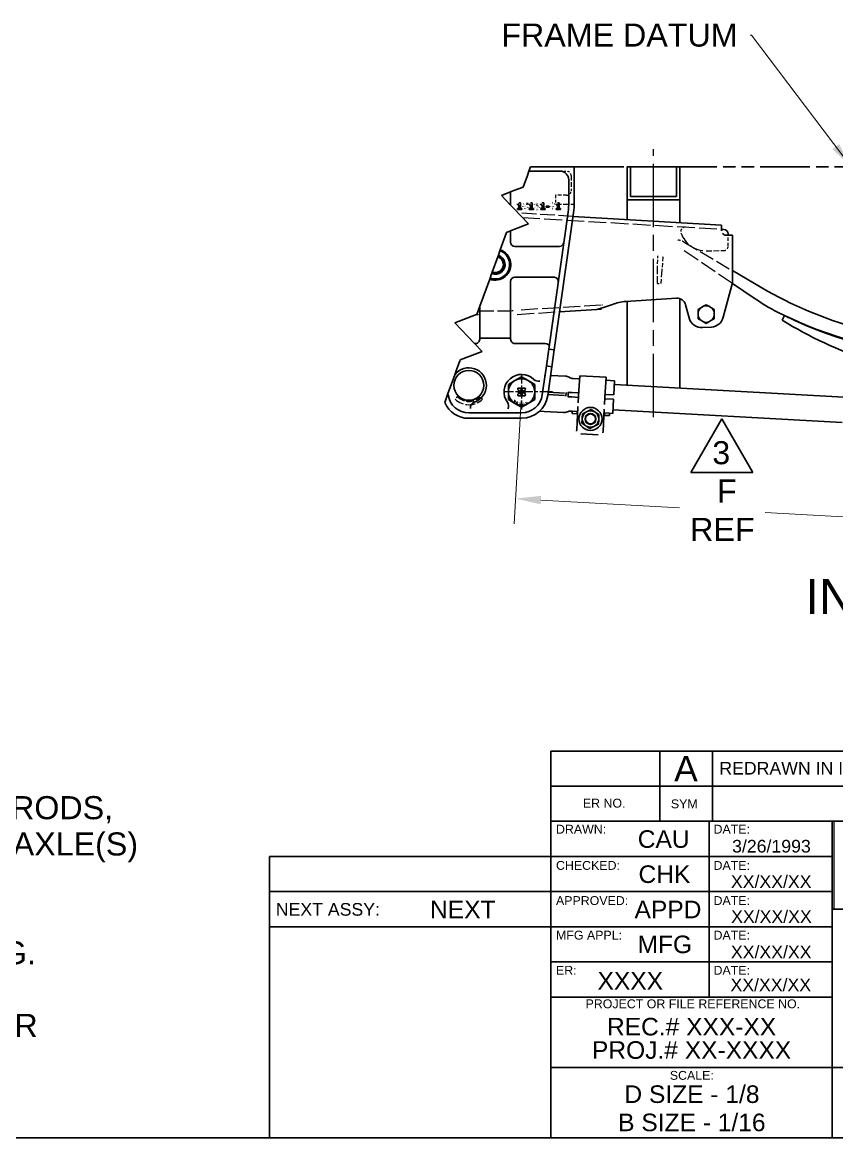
# Model space of a CAD drawing. Header units: inches. Extents: x 0 to 267, y 0 to 172.
# Drawn here: x 176.6 to 222.9, y 4.1 to 67.6 of the extents above; entities that cross this region are included whole.
import ezdxf
from ezdxf.enums import TextEntityAlignment as Align

# ---------------------------------------------------------------- set-up
doc = ezdxf.new("R2010")
doc.units = ezdxf.units.IN
doc.header["$LTSCALE"] = 8
doc.header["$MEASUREMENT"] = 0
for name, pattern in [('CHAIN', [0.7087, 0.4724, -0.0591, 0.1181, -0.0591]), ('DASHED', [0.2067, 0.1654, -0.0413]), ('DOUBLE_DASH_CHAIN', [1.2403, 0.6614, -0.0827, 0.1654, -0.0827, 0.1654, -0.0827])]:
    doc.linetypes.add(name, pattern=pattern)
for name, color, linetype, lineweight in [('Center Mark(Hutchens)', 7, 'Continuous', 25), ('Centerline(Hutchens)', 7, 'Continuous', 25), ('Dimensions(Hutchens)', 7, 'Continuous', 25), ('Hidden Edges(Hutchens)', 7, 'DASHED', 25), ('Phantom Lines(Hutchens)', 7, 'DOUBLE_DASH_CHAIN', 70), ('Sketch Geometry(Hutchens)', 7, 'Continuous', 35), ('Symbols(Hutchens)', 7, 'Continuous', 25), ('Visible Edges(Hutchens)', 7, 'Continuous', 35)]:
    doc.layers.add(name, color=color, linetype=linetype, lineweight=lineweight)
doc.styles.add('Hutchens .063', font='ARIAL.TTF')
doc.styles.add('Hutchens .09', font='ARIAL.TTF')
doc.styles.add('Hutchens .125', font='ARIAL.TTF')
doc.styles.add('Hutchens .164', font='ARIAL.TTF')
doc.styles.add('Hutchens .180', font='ARIAL.TTF')
doc.styles.add('Hutchens .25', font='ARIAL.TTF')
doc.dimstyles.new('HUTCHENS STD DIM X.XX', dxfattribs={"dimscale": 8, "dimtxt": 0.164, "dimasz": 0.18, "dimexe": 0.18, "dimexo": 0.0625, "dimgap": 0.09, "dimtad": 0, "dimtih": 1, "dimtoh": 1, "dimrnd": 1e-08, "dimzin": 4, "dimdsep": 46, "dimtxsty": 'Hutchens .164', "dimcen": 0.09, "dimclrd": 211, "dimclre": 211, "dimclrt": 7, "dimadec": 0, "dimazin": 1, "dimtfac": 0.762195, "dimtofl": 0, "dimtmove": 0, "dimatfit": 3, "dimfxl": 0, "dimtolj": 1, "dimtzin": 0, "dimlwd": 9, "dimlwe": 9, "dimarcsym": 0})
doc.dimstyles.new('HUTCHENS STD DIM X.XX$7', dxfattribs={"dimscale": 8, "dimtxt": 0.164, "dimasz": 0.18, "dimexe": 0.18, "dimexo": 0.0625, "dimgap": 0.09, "dimtad": 0, "dimtih": 1, "dimtoh": 1, "dimrnd": 1e-08, "dimzin": 4, "dimdsep": 46, "dimtxsty": 'Hutchens .164', "dimcen": 0.09, "dimclrd": 7, "dimclre": 211, "dimclrt": 7, "dimadec": 0, "dimazin": 1, "dimtfac": 0.762195, "dimtofl": 0, "dimtmove": 0, "dimatfit": 3, "dimfxl": 0, "dimtolj": 1, "dimtzin": 0, "dimlwd": 9, "dimlwe": 9, "dimarcsym": 0})

# ---------------------------------------------------------------- blocks, each defined once
blk = doc.blocks.new('Borders D-SIZE')
at = {"layer": 'Sketch Geometry(Hutchens)'}
blk.add_line((32.9537, 0.5117), (0.9537, 0.5117), dxfattribs=at)
at = {"layer": 'Symbols(Hutchens)', "color": 7}
for tag, height, style, p in [('PART_NO', 0.164, 'Hutchens .164', (33.0853, 2.8866)), ('Sheet_number', 0.164, 'Hutchens .164', (33.1339, 1.1147)), ('REV', 0.18, 'Hutchens .180', (33.0853, 1.5662)), ('SHTS_(TOTAL)', 0.164, 'Hutchens .164', (33.1339, 0.6452))]:
    blk.add_attdef(tag, text='', height=height, rotation=270, dxfattribs=dict(at, style=style)).set_placement(p, align=Align.MIDDLE_CENTER)
blk = doc.blocks.new('Title Blocks D-SIZE')
for p, q in [((11.0557, 2.6199), (11.0557, 1.9949)), ((11.069, 2.6199), (11.0557, 2.6199)), ((11.069, 1.9949), (11.069, 2.6199)), ((11.0557, 1.9949), (11.069, 1.9949))]:
    blk.add_line(p, q)
at = {"layer": 'Sketch Geometry(Hutchens)'}
for p, q in [((9.0557, 2.6199), (9.0557, 2.8699)), ((9.0557, 2.8699), (16.1807, 2.8699)), ((9.8307, 2.8699), (9.8307, 2.6199)), ((10.2057, 2.8699), (10.2057, 2.6199)), ((9.0557, 2.6199), (16.1807, 2.6199)), ((9.0557, 0.3699), (9.0557, 2.6199)), ((16.1807, 2.6199), (9.0557, 2.6199)), ((10.1807, 2.6199), (10.1807, 1.3699)), ((11.0557, 2.6199), (11.0557, 0.3699)), ((7.0557, 0.3699), (7.0557, 2.3699)), ((7.0557, 2.3699), (11.0557, 2.3699)), ((7.0557, 2.1199), (11.0557, 2.1199)), ((11.0557, 1.9949), (16.1807, 1.9949)), ((7.0557, 1.8699), (11.0557, 1.8699)), ((9.0557, 1.6199), (11.0557, 1.6199)), ((11.0557, 1.3699), (9.0557, 1.3699)), ((9.0557, 0.8699), (16.1807, 0.8699)), ((16.1807, 0.3699), (7.0557, 0.3699))]:
    blk.add_line(p, q, dxfattribs=at)
at = {"layer": 'Symbols(Hutchens)', "color": 7}
for s, insert, char_height, width, attachment_point, style in [('ER NO.', (9.4344, 2.7487), 0.063, 0.773395, 5, 'Hutchens .063'), ('SYM', (10.0041, 2.7439), 0.063, 0.372375, 5, 'Hutchens .063'), ('DRAWN:', (9.0918, 2.5954), 0.063, 0.437316, 1, 'Hutchens .063'), ('DATE:', (10.2119, 2.5954), 0.063, 0.437316, 1, 'Hutchens .063'), ('CHECKED:', (9.0918, 2.3379), 0.063, 0.454925, 1, 'Hutchens .063'), ('DATE:', (10.2119, 2.3379), 0.063, 0.437316, 1, 'Hutchens .063'), ('APPROVED:', (9.0918, 2.0879), 0.063, 0.5137, 1, 'Hutchens .063'), ('DATE:', (10.2119, 2.0879), 0.063, 0.437316, 1, 'Hutchens .063'), ('\\fArial|b0|i0;\\H0.0900;NEXT ASSY:', (7.4698, 1.9932), 0.09, 0.741889, 5, 'Hutchens .09'), ('MFG APPL:', (9.0918, 1.8419), 0.063, 0.469571, 1, 'Hutchens .063'), ('DATE:', (10.2119, 1.8419), 0.063, 0.437316, 1, 'Hutchens .063'), ('ER:', (9.0918, 1.592), 0.063, 0.437316, 1, 'Hutchens .063'), ('DATE:', (10.2119, 1.592), 0.063, 0.437316, 1, 'Hutchens .063'), ('PROJECT OR FILE REFERENCE NO.', (10.0648, 1.3537), 0.063, 1.997571, 2, 'Hutchens .063'), ('SCALE:', (10.0574, 0.8447), 0.063, 1.995355, 2, 'Hutchens .063')]:
    blk.add_mtext(s, dxfattribs=dict(at, insert=insert, char_height=char_height, width=width, attachment_point=attachment_point, style=style))
for tag, height, style, p in [('DESIGNER', 0.125, 'Hutchens .125', (9.8575, 2.4939)), ('CREATION_DATE', 0.09, 'Hutchens .09', (10.6237, 2.4431)), ('CHK_BY', 0.125, 'Hutchens .125', (9.8627, 2.2441)), ('NEXT3', 0.125, 'Hutchens .125', (7.5206, 2.2349)), ('NEXT2', 0.125, 'Hutchens .125', (8.4581, 2.2349)), ('CHK', 0.09, 'Hutchens .09', (10.622, 2.1912)), ('NEXT_ASSY:', 0.125, 'Hutchens .125', (8.4293, 1.9934)), ('APP_BY', 0.125, 'Hutchens .125', (9.888, 1.9929)), ('APP', 0.09, 'Hutchens .09', (10.6237, 1.9426)), ('MFG_BY', 0.125, 'Hutchens .125', (9.8652, 1.7448)), ('MFG', 0.09, 'Hutchens .09', (10.622, 1.6907)), ('ER_NO', 0.125, 'Hutchens .125', (9.62, 1.4856)), ('ER_DATE', 0.09, 'Hutchens .09', (10.619, 1.4569)), ('PROJ_NO.', 0.125, 'Hutchens .125', (10.056, 1.1597)), ('EPR_NO.', 0.125, 'Hutchens .164', (10.0559, 0.9935)), ('SCALE_D', 0.125, 'Hutchens .125', (10.0585, 0.6795)), ('Sheet_Size', 0.25, 'Hutchens .25', (12.9475, 0.5845)), ('Sheet_number', 0.164, 'Hutchens .164', (11.8207, 0.6229)), ('SHTS_(TOTAL)', 0.16, 'Hutchens .164', (12.4067, 0.6249)), ('PART_NO', 0.164, 'Hutchens .164', (14.4278, 0.5598)), ('REV', 0.18, 'Hutchens .180', (15.9303, 0.5644)), ('SCALE_B', 0.125, 'Hutchens .125', (10.0577, 0.4787))]:
    blk.add_attdef(tag, text='', height=height, dxfattribs=dict(at, style=style)).set_placement(p, align=Align.MIDDLE_CENTER)
blk = doc.blocks.new('REVISION LINE')
at = {"layer": 'Sketch Geometry(Hutchens)'}
for p, q in [((-7.125, 0.25), (0, 0.25)), ((-7.125, 0), (-7.125, 0.25)), ((-6.35, 0.25), (-6.35, 0)), ((-5.975, 0.25), (-5.975, 0)), ((-2, 0.25), (-2, 0)), ((-1.5, 0.25), (-1.5, 0)), ((-1, 0.25), (-1, 0)), ((-0.5, 0.25), (-0.5, 0)), ((0, 0.25), (0, 0)), ((0, 0), (-7.125, 0))]:
    blk.add_line(p, q, dxfattribs=at)
at = {"layer": 'Symbols(Hutchens)', "color": 7}
for tag, height, style, p in [('ER_#', 0.125, 'Hutchens .125', (-6.7376, 0.1252)), ('REV', 0.18, 'Hutchens .180', (-6.165, 0.1248)), ('DATE', 0.125, 'Hutchens .125', (-1.7485, 0.1248)), ('BY', 0.125, 'Hutchens .125', (-1.249, 0.1258)), ('CHK', 0.125, 'Hutchens .125', (-0.7486, 0.1261)), ('APPD', 0.125, 'Hutchens .125', (-0.2493, 0.1256))]:
    blk.add_attdef(tag, text='', height=height, dxfattribs=dict(at, style=style)).set_placement(p, align=Align.MIDDLE_CENTER)
at = {"layer": 'Symbols(Hutchens)', "color": 7, "style": 'Hutchens .09'}
blk.add_attdef('REVISION_COMMENTS', text='', height=0.09, dxfattribs=at).set_placement((-5.9275, 0.1279), align=Align.MIDDLE_LEFT)
blk = doc.blocks.new('*D50')
at = {"layer": 'Defpoints', "color": 0, "linetype": 'Continuous'}
for p in [(204.96, 46.524), (228.486, 45.205), (228.145, 39.135)]:
    blk.add_point(p, dxfattribs=at)
at = {"layer": 'Dimensions(Hutchens)', "color": 211, "linetype": 'Continuous', "lineweight": 9}
for p, q in [((204.932, 46.025), (204.539, 39.016)), ((228.458, 44.706), (228.065, 37.697)), ((206.058, 40.373), (213.944, 39.931)), ((226.708, 39.215), (218.821, 39.657))]:
    blk.add_line(p, q, dxfattribs=at)
at = {"layer": 'Dimensions(Hutchens)', "color": 211, "linetype": 'Continuous'}
for points in [[(206.071, 40.612), (206.044, 40.133), (204.62, 40.453)], [(226.721, 39.455), (226.694, 38.976), (228.145, 39.135)]]:
    blk.add_solid(points, dxfattribs=at)
at = {"layer": 'Dimensions(Hutchens)', "color": 7, "linetype": 'Continuous', "lineweight": 9, "insert": (216.383, 39.794), "char_height": 1.312, "attachment_point": 5, "style": 'Hutchens .164'}
blk.add_mtext('\\A1; F\\PREF', dxfattribs=at)
blk = doc.blocks.new('FLAG')
at = {"layer": 'Sketch Geometry(Hutchens)'}
for p, q in [((-0.22, -0.1905), (0, 0.1905)), ((0, 0.1905), (0.22, -0.1905)), ((0.22, -0.1905), (-0.22, -0.1905))]:
    blk.add_line(p, q, dxfattribs=at)
at = {"layer": 'Symbols(Hutchens)', "color": 7, "style": 'Hutchens .164'}
blk.add_attdef('NO:', text='', height=0.164, dxfattribs=at).set_placement((-0.0034, -0.0497), align=Align.MIDDLE_CENTER)

msp = doc.modelspace()

# ---------------------------------------------------------------- linework, layer by layer
at = {"layer": 'Center Mark(Hutchens)', "linetype": 'CHAIN', "ltscale": 0.138781}
msp.add_line((204.9602, 47.5239), (204.9602, 45.5239), dxfattribs=at)
at = {"layer": 'Center Mark(Hutchens)', "linetype": 'CHAIN', "ltscale": 0.190971}
msp.add_line((206.7117, 46.5239), (203.9602, 46.5239), dxfattribs=at)
at = {"layer": 'Centerline(Hutchens)', "linetype": 'CHAIN', "ltscale": 0.954115}
msp.add_line((212.4602, 45.0864), (212.4602, 60.3364), dxfattribs=at)
at = {"layer": 'Hidden Edges(Hutchens)', "ltscale": 0.089183}
msp.add_line((207.1477, 59.0864), (207.5227, 59.0864), dxfattribs=at)
at = {"layer": 'Hidden Edges(Hutchens)', "ltscale": 0.208226}
msp.add_line((207.7727, 58.8364), (207.7727, 57.9614), dxfattribs=at)
at = {"layer": 'Hidden Edges(Hutchens)', "ltscale": 0.148704}
msp.add_line((207.5227, 57.7114), (206.8977, 57.7114), dxfattribs=at)
at = {"layer": 'Hidden Edges(Hutchens)', "ltscale": 0.118944}
msp.add_line((206.8977, 57.7114), (206.8977, 57.2114), dxfattribs=at)
at = {"layer": 'Hidden Edges(Hutchens)', "ltscale": 0.252454}
msp.add_line((206.8977, 57.2114), (207.9584, 57.2114), dxfattribs=at)
at = {"layer": 'Hidden Edges(Hutchens)', "ltscale": 0.631268}
msp.add_line((207.8888, 56.5151), (204.7627, 56.7006), dxfattribs=at)
at = {"layer": 'Hidden Edges(Hutchens)', "ltscale": 0.762345}
msp.add_line((204.9958, 56.4543), (216.3214, 55.7823), dxfattribs=at)
at = {"layer": 'Hidden Edges(Hutchens)', "ltscale": 0.055136}
msp.add_line((216.3352, 56.0139), (216.3214, 55.7823), dxfattribs=at)
at = {"layer": 'Hidden Edges(Hutchens)', "ltscale": 0.00118}
msp.add_line((216.3214, 55.7823), (216.3214, 55.7823), dxfattribs=at)
at = {"layer": 'Hidden Edges(Hutchens)', "ltscale": 0.148443}
msp.add_line((216.7102, 54.82), (216.7036, 55.4439), dxfattribs=at)
at = {"layer": 'Hidden Edges(Hutchens)', "ltscale": 0.71394}
msp.add_line((216.9523, 52.702), (214.0193, 54.6873), dxfattribs=at)
at = {"layer": 'Hidden Edges(Hutchens)', "ltscale": 0.642608}
msp.add_line((214.2107, 55.0431), (216.9602, 53.4297), dxfattribs=at)
at = {"layer": 'Hidden Edges(Hutchens)', "ltscale": 0.174616}
msp.add_line((212.6971, 53.4748), (212.7046, 54.1912), dxfattribs=at)
at = {"layer": 'Hidden Edges(Hutchens)', "ltscale": 0.174961}
msp.add_line((212.9916, 54.1881), (212.9377, 53.4722), dxfattribs=at)
at = {"layer": 'Hidden Edges(Hutchens)'}
msp.add_line((212.9916, 54.1881), (212.9916, 54.1881), dxfattribs=at)
at = {"layer": 'Hidden Edges(Hutchens)', "ltscale": 0.237987}
msp.add_line((215.4629, 54.5569), (216.4628, 54.5674), dxfattribs=at)
at = {"layer": 'Hidden Edges(Hutchens)', "ltscale": 0.321944}
msp.add_line((212.6888, 52.6913), (212.6971, 53.4748), dxfattribs=at)
at = {"layer": 'Hidden Edges(Hutchens)', "ltscale": 0.322228}
msp.add_line((212.9377, 53.4722), (212.8788, 52.6893), dxfattribs=at)
at = {"layer": 'Hidden Edges(Hutchens)', "ltscale": 0.045137}
msp.add_line((212.6888, 52.6913), (212.8788, 52.6893), dxfattribs=at)
at = {"layer": 'Hidden Edges(Hutchens)', "ltscale": 0.725128}
msp.add_line((209.4802, 51.4686), (204.6933, 51.1694), dxfattribs=at)
at = {"layer": 'Hidden Edges(Hutchens)', "ltscale": 0.731121}
msp.add_line((204.7077, 50.9379), (207.121, 51.0887), dxfattribs=at)
at = {"layer": 'Hidden Edges(Hutchens)', "ltscale": 0.044541}
for p, q in [((201.3138, 46.2526), (201.1812, 46.12)), ((202.7391, 46.12), (202.6065, 46.2526))]:
    msp.add_line(p, q, dxfattribs=at)
at = {"layer": 'Hidden Edges(Hutchens)', "ltscale": 0.401905, "flags": 128}
msp.add_lwpolyline([(212.7046, 54.1912), (212.7077, 54.2597)], dxfattribs=at)
at = {"layer": 'Hidden Edges(Hutchens)', "ltscale": 0.31875, "flags": 128}
msp.add_lwpolyline([(212.9916, 54.1881), (213.0079, 54.2391)], dxfattribs=at)
at = {"layer": 'Hidden Edges(Hutchens)', "ltscale": 0.026705, "flags": 128}
msp.add_lwpolyline([(209.5553, 51.4654), (209.5514, 51.4657)], dxfattribs=at)
at = {"layer": 'Hidden Edges(Hutchens)', "ltscale": 0.145222, "flags": 128}
msp.add_lwpolyline([(210.1297, 51.4936), (210.1192, 51.4891)], dxfattribs=at)
at = {"layer": 'Hidden Edges(Hutchens)', "ltscale": 0.696278, "flags": 128}
msp.add_lwpolyline([(202.4063, 50.9267), (202.5022, 50.9219)], dxfattribs=at)
at = {"layer": 'Hidden Edges(Hutchens)', "ltscale": 0.093397}
for centre, start, end in [((207.5227, 58.8364), 0, 90), ((207.5227, 57.9614), 270, 0), ((216.4602, 54.8174), 270.604398, 0.604398)]:
    msp.add_arc(centre, 0.25, start, end, dxfattribs=at)
at = {"layer": 'Hidden Edges(Hutchens)', "ltscale": 0.116454}
msp.add_arc((214.2637, 55.654), 0.25, 86.604398, 198.79927, dxfattribs=at)
at = {"layer": 'Hidden Edges(Hutchens)', "ltscale": 0.568412}
msp.add_arc((215.447, 56.0568), 1.5, 198.79927, 270.604398, dxfattribs=at)
at = {"layer": 'Hidden Edges(Hutchens)', "ltscale": 0.105451}
msp.add_arc((213.7046, 54.1806), 1, 59.594725, 84.995564, dxfattribs=at)
at = {"layer": 'Hidden Edges(Hutchens)', "ltscale": 0.665652}
msp.add_arc((203.4602, 70.8989), 19.768, 267.195645, 273.576334, dxfattribs=at)
at = {"layer": 'Hidden Edges(Hutchens)', "ltscale": 0.411869}
msp.add_arc((201.9602, 46.8989), 1.1016, 225, 315, dxfattribs=at)
at = {"layer": 'Hidden Edges(Hutchens)', "ltscale": 0.341747}
msp.add_arc((201.9602, 46.8989), 0.9141, 225, 315, dxfattribs=at)
at = {"layer": 'Phantom Lines(Hutchens)', "lineweight": 35, "ltscale": 0.532887}
msp.add_line((207.9602, 59.3364), (260.8354, 59.3364), dxfattribs=at)
at = {"layer": 'Visible Edges(Hutchens)'}
for p, q in [((205.3799, 59.0864), (205.289, 58.8364)), ((205.4709, 59.3364), (205.3799, 59.0864)), ((207.1477, 59.0864), (205.3799, 59.0864)), ((205.4709, 59.3364), (207.9602, 59.3364)), ((207.9602, 59.3364), (207.9602, 57.3364)), ((210.9602, 59.3364), (211.1477, 59.3364)), ((210.9602, 57.4614), (210.9602, 59.3364)), ((211.1477, 59.3364), (211.1477, 57.6489)), ((213.7727, 59.3364), (211.1477, 59.3364)), ((213.7727, 57.6489), (213.7727, 59.3364)), ((213.7727, 59.3364), (213.9602, 59.3364)), ((213.9602, 59.3364), (213.9602, 57.4614)), ((205.289, 58.8364), (205.0516, 58.1842)), ((207.6477, 57.3364), (207.6477, 58.5864)), ((204.3352, 57.9065), (203.8126, 57.704)), ((204.5227, 57.9792), (204.3352, 57.9065)), ((204.3352, 57.9065), (204.3352, 57.1521)), ((205.0516, 58.1842), (204.5227, 57.9792)), ((203.8126, 57.704), (204.3352, 57.1521)), ((204.3352, 57.1521), (204.5227, 56.9541)), ((204.7329, 57.2239), (204.7329, 57.1628)), ((204.7329, 57.1628), (204.8119, 57.1628)), ((204.8119, 57.1628), (204.8119, 56.9644)), ((204.9034, 57.275), (204.8213, 57.275)), ((204.9034, 56.9644), (204.9034, 57.275)), ((205.2854, 57.2011), (205.292, 57.2011)), ((205.292, 57.2011), (205.292, 57.2747)), ((205.3899, 57.2239), (205.3899, 57.1628)), ((205.3899, 57.1628), (205.4689, 57.1628)), ((205.4689, 57.1628), (205.4689, 56.9644)), ((205.5604, 57.275), (205.4783, 57.275)), ((205.5604, 56.9644), (205.5604, 57.275)), ((206.0469, 57.2239), (206.0469, 57.1628)), ((206.0469, 57.1628), (206.1259, 57.1628)), ((206.1259, 57.1628), (206.1259, 56.9644)), ((206.2174, 57.275), (206.1353, 57.275)), ((206.2174, 56.9644), (206.2174, 57.275)), ((206.9264, 57.2239), (206.9264, 57.1628)), ((206.9264, 57.1628), (207.0054, 57.1628)), ((207.0054, 57.1628), (207.0054, 56.9644)), ((207.0968, 57.275), (207.0148, 57.275)), ((207.0968, 56.9644), (207.0968, 57.275)), ((213.9602, 57.4614), (210.9602, 57.4614)), ((210.9602, 56.3328), (210.9602, 57.4614)), ((211.1477, 57.6489), (213.7727, 57.6489)), ((213.9602, 56.1548), (213.9602, 57.4614)), ((204.5227, 56.9541), (205.35, 56.0803)), ((204.7329, 56.9644), (204.7329, 56.8991)), ((204.8119, 56.9644), (204.7329, 56.9644)), ((204.7329, 56.8991), (204.9806, 56.8991)), ((204.9806, 56.9644), (204.9034, 56.9644)), ((204.9806, 56.8991), (204.9806, 56.9644)), ((205.3899, 56.9644), (205.3899, 56.8991)), ((205.4689, 56.9644), (205.3899, 56.9644)), ((205.3899, 56.8991), (205.6376, 56.8991)), ((205.6376, 56.9644), (205.5604, 56.9644)), ((205.6376, 56.8991), (205.6376, 56.9644)), ((205.7543, 57.0911), (205.7543, 57.0896)), ((205.9092, 57.1021), (205.9092, 57.1033)), ((206.0469, 56.9644), (206.0469, 56.8991)), ((206.1259, 56.9644), (206.0469, 56.9644)), ((206.0469, 56.8991), (206.2946, 56.8991)), ((206.2946, 56.9644), (206.2174, 56.9644)), ((206.2946, 56.8991), (206.2946, 56.9644)), ((206.3538, 57.0996), (206.3538, 57.0297)), ((206.5207, 57.0996), (206.3538, 57.0996)), ((206.3538, 57.0297), (206.5207, 57.0297)), ((206.5038, 48.9573), (207.6064, 56.7498)), ((206.5207, 57.0297), (206.5207, 57.0996)), ((207.9158, 56.706), (206.8132, 48.9135)), ((206.9264, 56.9644), (206.9264, 56.8991)), ((207.0054, 56.9644), (206.9264, 56.9644)), ((206.9264, 56.8991), (207.174, 56.8991)), ((207.174, 56.9644), (207.0968, 56.9644)), ((207.174, 56.8991), (207.174, 56.9644)), ((216.3352, 56.0139), (207.8888, 56.5151)), ((205.35, 56.0803), (204.5227, 55.7596)), ((216.3352, 56.0139), (216.3352, 55.6939)), ((204.111, 55.6001), (203.7506, 54.6099)), ((204.3352, 55.6869), (204.111, 55.6001)), ((204.5227, 55.7596), (204.3352, 55.6869)), ((204.3352, 55.6869), (204.3352, 55.0552)), ((216.4675, 55.7737), (216.3403, 55.7812)), ((216.3441, 55.7021), (216.3442, 55.7018)), ((216.5852, 55.4439), (216.9602, 55.4439)), ((216.7036, 55.4439), (216.7027, 55.5267)), ((216.9602, 55.4439), (216.9602, 52.7314)), ((203.7506, 54.6099), (203.7294, 54.5516)), ((204.5852, 54.8052), (207.0787, 54.8052)), ((207.1141, 54.8052), (207.0787, 54.8052)), ((203.6069, 54.2151), (203.289, 53.3416)), ((203.6277, 54.2722), (203.6069, 54.2151)), ((203.6394, 54.3042), (203.6277, 54.2722)), ((203.7294, 54.5516), (203.6394, 54.3042)), ((203.289, 53.3416), (203.2682, 53.2846)), ((216.9602, 53.4297), (218.6266, 52.4519)), ((203.1453, 52.9468), (202.5852, 51.4078)), ((203.1665, 53.0051), (203.1453, 52.9468)), ((203.2566, 53.2525), (203.1665, 53.0051)), ((203.2682, 53.2846), (203.2566, 53.2525)), ((204.3352, 52.8052), (204.3352, 49.5927)), ((206.7957, 53.0552), (204.5852, 53.0552)), ((216.9602, 52.7314), (216.4346, 50.77)), ((218.2557, 51.8197), (216.9523, 52.702)), ((202.5852, 51.4078), (202.4107, 50.9284)), ((202.5852, 49.5927), (202.5852, 51.4078)), ((209.6837, 51.3564), (210.1297, 51.4936)), ((213.772, 51.8551), (210.8835, 51.6745)), ((210.9602, 46.9087), (210.9602, 51.6793)), ((213.9602, 46.7405), (213.9602, 51.8307)), ((214.4857, 50.7405), (214.2861, 51.4854)), ((215.3089, 51.3989), (215.4602, 51.4862)), ((215.4602, 51.4862), (215.6114, 51.3989)), ((202.3977, 50.9234), (201.1717, 50.4482)), ((202.4107, 50.9284), (202.3977, 50.9234)), ((207.121, 51.0887), (209.2452, 51.2215)), ((209.2452, 51.2215), (209.6837, 51.3564)), ((209.2452, 51.2215), (209.4947, 51.2371)), ((214.9992, 51.2201), (215.1504, 51.3074)), ((214.9992, 51.0455), (214.9992, 51.2201)), ((214.9992, 50.8624), (214.9992, 51.0455)), ((214.9992, 50.6878), (214.9992, 50.8624)), ((215.1504, 51.3074), (215.3089, 51.3989)), ((215.6114, 51.3989), (215.7699, 51.3074)), ((215.7699, 51.3074), (215.9212, 51.2201)), ((215.9212, 51.2201), (215.9212, 51.0455)), ((215.9212, 51.0455), (215.9212, 50.8624)), ((215.9212, 50.8624), (215.9212, 50.6878)), ((219.7811, 50.6038), (219.9115, 50.874)), ((201.1717, 50.4482), (202.2835, 49.2739)), ((215.1504, 50.6004), (214.9992, 50.6878)), ((215.3089, 50.5089), (215.1504, 50.6004)), ((215.7543, 50.2154), (215.2543, 50.1859)), ((215.4602, 50.4216), (215.3089, 50.5089)), ((215.6114, 50.5089), (215.4602, 50.4216)), ((215.7699, 50.6004), (215.6114, 50.5089)), ((215.9212, 50.6878), (215.7699, 50.6004)), ((202.5852, 49.5927), (204.3352, 49.5927)), ((202.2835, 49.2739), (202.7091, 48.8245)), ((202.2835, 49.2739), (202.3352, 49.2739)), ((204.5852, 49.2739), (206.2782, 49.2739)), ((206.3685, 48.001), (206.5038, 48.9573)), ((206.5038, 48.9573), (206.8132, 48.9135)), ((206.8132, 48.9135), (206.6779, 47.9572)), ((201.4431, 48.2701), (201.397, 48.1433)), ((201.4701, 48.3442), (201.4431, 48.2701)), ((202.7091, 48.8245), (201.4701, 48.3442)), ((201.2664, 47.7845), (201.1646, 47.5047)), ((201.397, 48.1433), (201.2664, 47.7845)), ((206.1359, 46.3576), (206.3685, 48.001)), ((206.6779, 47.9572), (206.3685, 48.001)), ((206.6779, 47.9572), (206.4454, 46.3138)), ((201.1646, 47.5047), (200.9557, 46.931)), ((204.2102, 46.9569), (204.5852, 47.1734)), ((204.5852, 47.1734), (204.9602, 47.3899)), ((204.9602, 47.3899), (205.3352, 47.1734)), ((205.3352, 47.1734), (205.7102, 46.9569)), ((206.6084, 47.4661), (207.4517, 47.4189)), ((207.6783, 47.3505), (207.6601, 47.3602)), ((207.8867, 47.2918), (208.2571, 47.2711)), ((208.2668, 47.4438), (208.2028, 46.3015)), ((208.2668, 47.4438), (209.7645, 47.3598)), ((209.7645, 47.3598), (209.7004, 46.2175)), ((209.7548, 47.1871), (210.254, 47.1591)), ((210.2089, 46.3549), (210.254, 47.1591)), ((200.7739, 46.4315), (200.5875, 45.9192)), ((200.9557, 46.931), (200.7739, 46.4315)), ((200.7739, 46.4315), (200.7844, 46.3576)), ((204.2102, 46.5239), (204.2102, 46.9569)), ((204.2102, 46.0909), (204.2102, 46.5239)), ((204.7414, 46.7114), (204.7414, 46.6809)), ((204.7414, 46.3669), (204.7414, 46.3364)), ((204.9133, 46.7427), (204.7727, 46.7427)), ((204.7727, 46.6497), (204.7774, 46.6497)), ((204.7774, 46.3982), (204.7727, 46.3982)), ((204.7774, 46.6497), (204.7774, 46.3982)), ((204.9024, 46.6257), (204.9024, 46.6497)), ((204.9024, 46.6497), (204.9133, 46.6497)), ((204.9024, 46.3982), (204.9024, 46.4222)), ((204.9133, 46.3982), (204.9024, 46.3982)), ((204.9445, 46.6809), (204.9445, 46.7114)), ((204.9445, 46.3364), (204.9445, 46.3669)), ((204.9758, 46.7114), (204.9758, 46.6809)), ((204.9758, 46.3669), (204.9758, 46.3364)), ((205.1477, 46.7427), (205.007, 46.7427)), ((205.007, 46.6497), (205.0179, 46.6497)), ((205.0179, 46.3982), (205.007, 46.3982)), ((205.0179, 46.6497), (205.0179, 46.6257)), ((205.0179, 46.4222), (205.0179, 46.3982)), ((205.1429, 46.3982), (205.1429, 46.6497)), ((205.1429, 46.6497), (205.1477, 46.6497)), ((205.1477, 46.3982), (205.1429, 46.3982)), ((205.1789, 46.6809), (205.1789, 46.7114)), ((205.1789, 46.3364), (205.1789, 46.3669)), ((205.7102, 46.9569), (205.7102, 46.5239)), ((205.7102, 46.5239), (205.7102, 46.0909)), ((207.3903, 46.3251), (206.4544, 46.3776)), ((206.472, 46.5018), (207.3973, 46.4499)), ((207.479, 46.2752), (207.4911, 46.4896)), ((207.6169, 46.5002), (207.6029, 46.2506)), ((207.6119, 46.5005), (207.6032, 46.501)), ((207.6119, 46.5005), (207.6306, 46.4994)), ((207.8416, 46.4876), (207.6306, 46.4994)), ((207.8416, 46.4876), (208.2121, 46.4668)), ((209.7097, 46.3829), (210.2089, 46.3549)), ((210.2422, 46.949), (223.2843, 46.2179)), ((204.5852, 45.8744), (204.2102, 46.0909)), ((204.6012, 45.9982), (204.5007, 45.9339)), ((204.5007, 45.9339), (204.5155, 45.9254)), ((204.5155, 45.9254), (204.6115, 45.9877)), ((204.5546, 46.0414), (204.5475, 46.0292)), ((204.5475, 46.0292), (204.6012, 45.9982)), ((204.6205, 46.0033), (204.5546, 46.0414)), ((204.9602, 45.6579), (204.5852, 45.8744)), ((204.6115, 45.9877), (204.6205, 46.0033)), ((204.6576, 45.8527), (204.6534, 45.8412)), ((204.6534, 45.8412), (204.7084, 45.8212)), ((204.6781, 45.8453), (204.6576, 45.8527)), ((204.7056, 45.9208), (204.6781, 45.8453)), ((204.6889, 45.9386), (204.6851, 45.9283)), ((204.6851, 45.9283), (204.7056, 45.9208)), ((204.6926, 45.84), (204.7296, 45.9416)), ((204.7126, 45.8327), (204.6926, 45.84)), ((204.7084, 45.8212), (204.7126, 45.8327)), ((204.7296, 45.9416), (204.7179, 45.9459)), ((204.7727, 46.3052), (204.9133, 46.3052)), ((204.8326, 45.8037), (204.8313, 45.7883)), ((204.8334, 45.8036), (204.8326, 45.8037)), ((204.9445, 45.8476), (204.9445, 45.833)), ((204.99, 45.8476), (204.9445, 45.8476)), ((204.9445, 45.833), (204.99, 45.833)), ((205.3352, 45.8744), (204.9602, 45.6579)), ((204.99, 45.833), (204.99, 45.8476)), ((205.007, 46.3052), (205.1477, 46.3052)), ((205.1947, 45.941), (205.2005, 45.9249)), ((205.2005, 45.9249), (205.2013, 45.9252)), ((205.2259, 45.8477), (205.2317, 45.8317)), ((205.2317, 45.8317), (205.3013, 45.857)), ((205.2965, 45.8701), (205.2411, 45.8499)), ((205.3013, 45.857), (205.2965, 45.8701)), ((205.7102, 46.0909), (205.3352, 45.8744)), ((207.5892, 46.2513), (207.5979, 46.2509)), ((207.6166, 46.2498), (207.5979, 46.2509)), ((207.6166, 46.2498), (207.8276, 46.238)), ((208.1981, 46.2172), (207.8276, 46.238)), ((208.2024, 46.294), (208.1806, 45.9064)), ((208.2028, 46.3015), (208.2024, 46.294)), ((209.6783, 45.8225), (209.7, 46.21)), ((210.1949, 46.1053), (209.6957, 46.1333)), ((209.7004, 46.2175), (209.7, 46.21)), ((210.1499, 45.301), (210.1949, 46.1053)), ((201.9602, 45.3364), (204.9602, 45.3364)), ((205.9883, 45.4317), (206.2443, 45.4173)), ((206.2443, 45.4173), (207.336, 45.3561)), ((207.5689, 45.3988), (207.5497, 45.3911)), ((207.7826, 45.4337), (207.8412, 45.4305)), ((207.8412, 45.4305), (207.8337, 45.2957)), ((207.8337, 45.2957), (208.1145, 45.2799)), ((207.8412, 45.4305), (208.122, 45.4147)), ((208.1653, 45.6333), (208.0951, 44.3797)), ((208.122, 45.4147), (208.1145, 45.2799)), ((208.1145, 45.2799), (208.1454, 45.2782)), ((208.153, 45.413), (208.122, 45.4147)), ((208.4134, 45.0375), (208.4273, 45.2862)), ((208.4273, 45.2862), (208.6497, 45.3985)), ((208.6497, 45.3985), (208.6884, 45.418)), ((208.6884, 45.418), (208.9107, 45.5303)), ((208.9107, 45.5303), (209.1192, 45.3939)), ((209.1192, 45.3939), (209.1554, 45.3701)), ((209.1554, 45.3701), (209.3638, 45.2337)), ((209.3638, 45.2337), (209.3499, 44.985)), ((209.5927, 44.2958), (209.663, 45.5494)), ((209.6431, 45.1942), (209.6433, 45.1942)), ((209.6433, 45.1942), (209.6745, 45.1925)), ((209.6506, 45.329), (209.6509, 45.329)), ((209.6821, 45.3273), (209.6509, 45.329)), ((209.6821, 45.3273), (209.6745, 45.1925)), ((209.6745, 45.1925), (209.9553, 45.1767)), ((209.6821, 45.3273), (209.9629, 45.3115)), ((209.9629, 45.3115), (209.9553, 45.1767)), ((209.9629, 45.3115), (210.1499, 45.301)), ((210.1616, 45.5112), (223.2037, 44.7801)), ((204.9602, 45.0239), (201.9602, 45.0239)), ((208.397, 44.7455), (208.411, 44.9942)), ((208.6054, 44.6091), (208.397, 44.7455)), ((208.411, 44.9942), (208.4134, 45.0375)), ((208.6417, 44.5853), (208.6054, 44.6091)), ((208.8501, 44.4489), (208.6417, 44.5853)), ((209.0725, 44.5612), (208.8501, 44.4489)), ((209.1112, 44.5807), (209.0725, 44.5612)), ((209.3335, 44.693), (209.1112, 44.5807)), ((209.3475, 44.9417), (209.3335, 44.693)), ((209.3499, 44.985), (209.3475, 44.9417)), ((208.0902, 44.2936), (208.0951, 44.3797)), ((208.349, 44.143), (209.3139, 44.0889)), ((209.5879, 44.2097), (209.5927, 44.2958))]:
    msp.add_line(p, q, dxfattribs=at)
at = {"layer": 'Visible Edges(Hutchens)', "flags": 128}
for points in [[(204.7949, 57.2333), (204.7934, 57.2327)], [(204.8213, 57.275), (204.8212, 57.2733)], [(205.0821, 57.2215), (205.0787, 57.2173)], [(205.131, 57.123), (205.1325, 57.1326)], [(205.2115, 57.1489), (205.209, 57.1488)], [(205.2297, 57.2811), (205.2205, 57.2809)], [(205.2288, 57.2127), (205.234, 57.2126)], [(205.2811, 57.1276), (205.279, 57.1292)], [(205.292, 57.2747), (205.2909, 57.2749)], [(205.4519, 57.2333), (205.4504, 57.2327)], [(205.4783, 57.275), (205.4782, 57.2733)], [(205.695, 57.1814), (205.6953, 57.1728)], [(205.7312, 57.2525), (205.7277, 57.2496)], [(205.788, 57.1829), (205.7881, 57.1851)], [(205.8193, 57.1419), (205.8172, 57.1429)], [(205.8339, 57.2826), (205.8269, 57.2825)], [(205.8339, 57.2188), (205.8383, 57.2186)], [(205.8618, 57.1246), (205.8556, 57.1269)], [(205.8807, 57.1768), (205.8806, 57.1718)], [(205.9369, 57.2555), (205.9344, 57.2573)], [(205.9721, 57.1878), (205.972, 57.1926)], [(206.1089, 57.2333), (206.1074, 57.2327)], [(206.1353, 57.275), (206.1352, 57.2733)], [(206.6015, 57.2324), (206.5988, 57.2283)], [(206.713, 57.2817), (206.7057, 57.2816)], [(206.713, 57.2124), (206.7197, 57.2119)], [(206.8249, 57.2309), (206.8218, 57.2352)], [(206.9884, 57.2333), (206.9868, 57.2327)], [(207.0148, 57.275), (207.0146, 57.2733)], [(205.0368, 57.0662), (205.0368, 57.0615)], [(205.0808, 56.9285), (205.0837, 56.9257)], [(205.1301, 57.0519), (205.1301, 57.0529)], [(205.1307, 57.0747), (205.1323, 57.0753)], [(205.1501, 56.9702), (205.1469, 56.9744)], [(205.1705, 57.0835), (205.1732, 57.0835)], [(205.1826, 56.955), (205.1816, 56.955)], [(205.1829, 56.8912), (205.1905, 56.8913)], [(205.2118, 57.0711), (205.2138, 57.0692)], [(205.2139, 56.9702), (205.2135, 56.9696)], [(205.2291, 57.0221), (205.229, 57.0143)], [(205.3236, 57.0267), (205.3236, 57.0302)], [(205.685, 57.0003), (205.685, 56.9974)], [(205.7199, 56.9225), (205.7227, 56.9203)], [(205.7543, 57.0896), (205.7496, 57.0876)], [(205.7767, 57.0121), (205.777, 57.018)], [(205.802, 57.0683), (205.8064, 57.0665)], [(205.8372, 56.9547), (205.8321, 56.9548)], [(205.833, 56.8903), (205.8414, 56.8904)], [(205.8476, 57.0498), (205.8497, 57.0487)], [(205.871, 56.9644), (205.8686, 56.9629)], [(205.8889, 56.9994), (205.8888, 56.9959)], [(205.9092, 57.1033), (205.915, 57.1061)], [(205.9427, 56.9225), (205.9455, 56.9248)], [(205.9819, 57.0033), (205.9816, 57.0116)], [(206.5684, 57.0866), (206.5684, 57.0814)], [(206.6012, 56.941), (206.6043, 56.9367)], [(206.6629, 57.0863), (206.663, 57.0973)], [(206.713, 56.9605), (206.7062, 56.9609)], [(206.713, 56.8912), (206.7172, 56.8912)], [(206.7629, 57.0866), (206.7628, 57.0758)], [(206.8246, 56.9404), (206.8272, 56.9444)], [(206.8574, 57.0866), (206.8573, 57.0961)], [(216.3352, 55.9864), (216.3352, 55.9728)], [(216.3442, 55.7017), (216.3449, 55.6971)], [(216.3655, 55.5753), (216.3658, 55.5747)], [(216.3988, 55.5273), (216.3939, 55.5329)], [(209.4947, 51.2371), (209.5134, 51.2474)], [(206.2914, 47.4559), (206.2886, 47.4395)], [(207.6032, 46.501), (207.5947, 46.5013)], [(204.7179, 45.9459), (204.7173, 45.9447)], [(204.828, 45.8706), (204.8279, 45.8693)], [(204.8313, 45.7883), (204.8317, 45.7881)], [(204.8383, 45.8389), (204.839, 45.8384)], [(204.8419, 45.8996), (204.8411, 45.8989)], [(204.8443, 45.8698), (204.8446, 45.8715)], [(204.8447, 45.7855), (204.8465, 45.7854)], [(204.848, 45.7991), (204.8475, 45.7992)], [(204.8507, 45.8483), (204.8501, 45.8488)], [(204.8608, 45.8298), (204.8616, 45.8298)], [(204.8655, 45.8428), (204.865, 45.8429)], [(204.8684, 45.8955), (204.8689, 45.8954)], [(204.8696, 45.9085), (204.8687, 45.9086)], [(204.8828, 45.8874), (204.8837, 45.8859)], [(204.8864, 45.836), (204.8859, 45.8336)], [(204.8867, 45.801), (204.8886, 45.8034)], [(204.8875, 45.8475), (204.8869, 45.8472)], [(204.8884, 45.855), (204.8884, 45.8547)], [(204.8952, 45.8955), (204.8946, 45.8962)], [(204.9043, 45.85), (204.9045, 45.8522)], [(205.0503, 45.8436), (205.051, 45.8402)], [(205.0642, 45.8832), (205.0644, 45.884)], [(205.0664, 45.8465), (205.0662, 45.8479)], [(205.0773, 45.9119), (205.0745, 45.9112)], [(205.0767, 45.8115), (205.0758, 45.8133)], [(205.0796, 45.8987), (205.0805, 45.8989)], [(205.0967, 45.8019), (205.0957, 45.8018)], [(205.099, 45.7888), (205.1018, 45.7895)], [(205.0991, 45.8895), (205.0995, 45.8888)], [(205.1098, 45.8542), (205.11, 45.8528)], [(205.1119, 45.8174), (205.1117, 45.8166)], [(205.1259, 45.857), (205.1252, 45.8605)], [(205.2013, 45.9252), (205.2015, 45.9254)], [(205.21, 45.9354), (205.2105, 45.9358)], [(205.2211, 45.9582), (205.2201, 45.9579)], [(205.2247, 45.9448), (205.2253, 45.945)], [(205.2402, 45.9452), (205.2407, 45.945)], [(205.2411, 45.8499), (205.2417, 45.8511)], [(205.2433, 45.8848), (205.2427, 45.8833)], [(205.2509, 45.9331), (205.2515, 45.9309)], [(205.2603, 45.89), (205.2606, 45.8909)], [(205.266, 45.9395), (205.2652, 45.9414)], [(205.2683, 45.9148), (205.2685, 45.9156)], [(207.3903, 46.3251), (207.3978, 46.3195)], [(208.1653, 45.6333), (208.1691, 45.7015)], [(209.6783, 45.8225), (209.6778, 45.8142)], [(202.3604, 45.3364), (202.3452, 45.3368)], [(204.2044, 45.5864), (204.1967, 45.5664)], [(208.349, 44.143), (208.3315, 44.1442)], [(209.5879, 44.2097), (209.5867, 44.1994)]]:
    msp.add_lwpolyline(points, dxfattribs=at)
at = {"layer": 'Visible Edges(Hutchens)'}
for centre, radius in [((201.9602, 46.8989), 0.8516), ((204.9602, 46.5239), 0.0781), ((208.8804, 44.9896), 0.6562), ((208.8804, 44.9896), 0.3126), ((208.8804, 44.9896), 0.3125), ((208.8804, 44.9896), 0.28)]:
    msp.add_circle(centre, radius, dxfattribs=at)
for centre, radius, start, end in [((167.2917, 85.9901), 19.625, 289.003843, 305.063202), ((207.1477, 58.5864), 0.5, 0, 90), ((203.4602, 57.3364), 4.1875, 351.946571, 0), ((203.4602, 57.3364), 4.5, 351.946571, 0), ((216.5852, 55.6939), 0.25, 221.796772, 270), ((216.4527, 55.5241), 0.25, 0.604398, 86.604398), ((203.4602, 53.7739), 0.885, 249.160045, 70.839955), ((204.5852, 55.0552), 0.25, 180, 270), ((207.1141, 55.0552), 0.25, 270, 351.946571), ((203.4602, 53.7739), 0.823, 249.096763, 70.903237), ((203.4602, 53.7739), 0.5598, 248.672007, 71.327993), ((203.4602, 53.7739), 0.5257, 248.585749, 71.414251), ((203.4602, 53.7739), 0.465, 248.401227, 71.598773), ((204.5852, 52.8052), 0.25, 90, 180), ((206.7957, 52.8052), 0.25, 81.946571, 90), ((206.7957, 52.8052), 0.25, 351.946571, 81.946571), ((230.1443, 72.0804), 22.7582, 239.596196, 269.395546), ((211.0239, 49.4289), 2.25, 93.576334, 113.41481), ((213.8031, 51.356), 0.5, 15, 93.576334), ((215.4602, 50.9539), 0.47, 71.230664, 108.769336), ((231.4232, 71.3068), 23.5186, 235.952887, 238.063856), ((215.4602, 50.9539), 0.47, 131.230664, 168.769336), ((215.4602, 50.9539), 0.47, 191.230664, 228.769336), ((215.7102, 50.9641), 0.75, 273.377679, 345), ((215.4602, 50.9539), 0.47, 11.230664, 48.769336), ((215.4602, 50.9539), 0.47, 311.230664, 348.769336), ((230.1443, 72.0804), 23.5462, 241.702899, 244.240957), ((230.1443, 72.0804), 23.5462, 244.250536, 269.395546), ((230.139, 71.5642), 23.0799, 243.705781, 269.395546), ((215.2102, 50.9346), 0.75, 195, 273.377679), ((215.4602, 50.9539), 0.47, 251.230664, 288.769336), ((232.3504, 71.1843), 24.1152, 238.585803, 251.575419), ((202.3352, 49.5239), 0.25, 270, 321.531583), ((204.5852, 49.5239), 0.25, 218.468417, 270), ((201.9602, 46.8989), 1, 287.75279, 142.712021), ((204.9602, 46.5239), 1, 45.725024, 216.221547), ((204.9602, 46.5239), 0.75, 120, 180), ((204.9602, 46.5239), 0.75, 60, 120), ((204.9602, 46.5239), 0.75, 0, 60), ((205.92, 47.5084), 0.375, 225.725024, 281.417791), ((207.4237, 46.9197), 0.5, 61.783827, 86.791548), ((207.9147, 47.791), 0.5, 241.783827, 266.791548), ((201.9602, 46.5239), 1.1875, 188.053429, 270), ((204.9602, 46.5239), 0.75, 180, 240), ((204.7727, 46.7114), 0.0313, 90, 180), ((204.7727, 46.6809), 0.0313, 180, 270), ((204.7727, 46.3669), 0.0312, 90, 180), ((204.7727, 46.3364), 0.0312, 180, 270), ((204.9602, 46.5239), 0.117, 119.576799, 240.423201), ((204.9133, 46.7114), 0.0313, 0, 90), ((204.9133, 46.6809), 0.0313, 270, 0), ((204.9133, 46.3669), 0.0312, 0, 90), ((204.9133, 46.3364), 0.0313, 270, 0), ((204.9602, 46.5239), 1.1875, 270, 351.946571), ((205.007, 46.7114), 0.0313, 90, 180), ((205.007, 46.6809), 0.0312, 180, 270), ((205.007, 46.3669), 0.0312, 90, 180), ((205.007, 46.3364), 0.0312, 180, 270), ((204.9602, 46.5239), 0.117, 299.576799, 60.423201), ((205.1477, 46.7114), 0.0313, 0, 90), ((205.1477, 46.6809), 0.0313, 270, 0), ((205.1477, 46.3669), 0.0312, 0, 90), ((205.1477, 46.3364), 0.0312, 270, 0), ((204.9602, 46.5239), 0.75, 300, 0), ((201.9602, 46.5239), 1.5, 203.775691, 270), ((202.3604, 45.6489), 0.3125, 107.75279, 191.536959), ((203.8509, 45.7114), 0.375, 340.528779, 36.221547), ((204.9602, 46.5239), 0.75, 240, 300), ((204.9602, 46.5239), 1.5, 270, 351.946571), ((207.364, 45.8553), 0.5, 266.791548, 291.799269), ((207.7546, 44.9345), 0.5, 86.791548, 111.799269), ((208.8804, 44.9896), 0.4695, 119.436047, 174.147049), ((208.8804, 44.9896), 0.4695, 59.436047, 114.147049), ((208.8804, 44.9896), 0.4695, 359.436047, 54.147049), ((208.8804, 44.9896), 0.4695, 179.436047, 234.147049), ((208.8804, 44.9896), 0.4695, 239.436047, 294.147049), ((208.8804, 44.9896), 0.4695, 299.436047, 354.147049)]:
    msp.add_arc(centre, radius, start, end, dxfattribs=at)
for centre, major_axis, ratio, start_param, end_param in [((202.3977, 49.5927), (0, -0.3187), 0.5882353, 0.7903528, 1.5707963), ((204.5227, 49.5927), (0, -0.3187), 0.5882353, 4.712389, 5.4928325), ((206.2263, 48.7808), (0.0696, 0.4918), 0.5032911, 0, 0.0710916), ((206.2865, 49.2058), (-0.2475, 0.035), 0.269989, 3.1415927, 4.712389)]:
    msp.add_ellipse(centre, major_axis=major_axis, ratio=ratio, start_param=start_param, end_param=end_param, dxfattribs=at)

# ---------------------------------------------------------------- block references
at = {"xscale": 8, "yscale": 8, "zscale": 8}
msp.add_blockref('Borders D-SIZE', (0, 0), dxfattribs=at)
for name, p, values in [('FLAG', (216.3458, 43.4653), {'NO:': '3'}), ('REVISION LINE', (263.6294, 24.0934), {'REV': 'A', 'REVISION_COMMENTS': 'REDRAWN IN INVENTOR.', 'DATE': '05/08', 'BY': 'JAJ', 'CHK': 'BWG', 'APPD': 'RSB'})]:
    msp.add_blockref(name, p, dxfattribs=at).add_auto_attribs(values)
ref = msp.add_blockref('Title Blocks D-SIZE', (134.1835, 1.1342), dxfattribs=dict(xscale=8, yscale=8, zscale=8))
ref.add_attrib('MFG_BY', 'MFG', dxfattribs={"layer": 'Symbols(Hutchens)', "color": 7, "height": 1, "style": 'Hutchens .125'}).set_placement((213.105, 15.0927), align=Align.MIDDLE_CENTER)
ref.add_attrib('APP_BY', 'APPD', dxfattribs={"layer": 'Symbols(Hutchens)', "color": 7, "height": 1, "style": 'Hutchens .125'}).set_placement((213.2873, 17.0777), align=Align.MIDDLE_CENTER)
ref.add_attrib('CHK_BY', 'CHK', dxfattribs={"layer": 'Symbols(Hutchens)', "color": 7, "height": 1, "style": 'Hutchens .125'}).set_placement((213.0852, 19.0871), align=Align.MIDDLE_CENTER)
ref.add_attrib('DESIGNER', 'CAU', dxfattribs={"layer": 'Symbols(Hutchens)', "color": 7, "height": 1, "style": 'Hutchens .125'}).set_placement((213.0435, 21.0853), align=Align.MIDDLE_CENTER)
ref.add_attrib('CREATION_DATE', '3/26/1993', dxfattribs={"layer": 'Symbols(Hutchens)', "color": 7, "height": 0.72, "style": 'Hutchens .09'}).set_placement((219.1729, 20.679), align=Align.MIDDLE_CENTER)
ref.add_attrib('CHK', 'XX/XX/XX', dxfattribs={"layer": 'Symbols(Hutchens)', "color": 7, "height": 0.72, "style": 'Hutchens .09'}).set_placement((219.1598, 18.6637), align=Align.MIDDLE_CENTER)
ref.add_attrib('APP', 'XX/XX/XX', dxfattribs={"layer": 'Symbols(Hutchens)', "color": 7, "height": 0.72, "style": 'Hutchens .09'}).set_placement((219.1729, 16.6746), align=Align.MIDDLE_CENTER)
ref.add_attrib('MFG', 'XX/XX/XX', dxfattribs={"layer": 'Symbols(Hutchens)', "color": 7, "height": 0.72, "style": 'Hutchens .09'}).set_placement((219.1598, 14.6594), align=Align.MIDDLE_CENTER)
ref.add_attrib('NEXT_ASSY:', 'NEXT', dxfattribs={"layer": 'Symbols(Hutchens)', "color": 7, "height": 1, "style": 'Hutchens .125'}).set_placement((201.6179, 17.0813), align=Align.MIDDLE_CENTER)
ref.add_attrib('SCALE_D', 'D SIZE - 1/8', dxfattribs={"layer": 'Symbols(Hutchens)', "color": 7, "height": 1, "style": 'Hutchens .125'}).set_placement((214.6517, 6.57), align=Align.MIDDLE_CENTER)
ref.add_attrib('SCALE_B', 'B SIZE - 1/16', dxfattribs={"layer": 'Symbols(Hutchens)', "color": 7, "height": 1, "style": 'Hutchens .125'}).set_placement((214.6451, 4.9636), align=Align.MIDDLE_CENTER)
ref.add_attrib('PROJ_NO.', 'REC.# XXX-XX', dxfattribs={"layer": 'Symbols(Hutchens)', "color": 7, "height": 1, "style": 'Hutchens .125'}).set_placement((214.6311, 10.4114), align=Align.MIDDLE_CENTER)
ref.add_attrib('EPR_NO.', 'PROJ.# XX-XXXX', dxfattribs={"layer": 'Symbols(Hutchens)', "color": 7, "height": 1, "style": 'Hutchens .164'}).set_placement((214.631, 9.0818), align=Align.MIDDLE_CENTER)
ref.add_attrib('ER_NO', 'XXXX', dxfattribs={"layer": 'Symbols(Hutchens)', "color": 7, "height": 1, "style": 'Hutchens .125'}).set_placement((211.1438, 13.0188), align=Align.MIDDLE_CENTER)
ref.add_attrib('ER_DATE', 'XX/XX/XX', dxfattribs={"layer": 'Symbols(Hutchens)', "color": 7, "height": 0.72, "style": 'Hutchens .09'}).set_placement((219.1352, 12.7896), align=Align.MIDDLE_CENTER)

# ---------------------------------------------------------------- texts
at = {"layer": 'Symbols(Hutchens)', "color": 7, "insert": (210.5267, 66.8204), "char_height": 1.312, "width": 13.443999, "attachment_point": 5, "style": 'Hutchens .164'}
msp.add_mtext('{FRAME DATUM}', dxfattribs=at)
at = {"layer": 'Symbols(Hutchens)', "color": 7, "insert": (221.1026, 33.8573), "char_height": 2, "attachment_point": 7, "style": 'Hutchens .25'}
msp.add_mtext('INVERTED U-BOLT', dxfattribs=at)
at = {"layer": 'Symbols(Hutchens)', "color": 7, "insert": (122.7596, 7.7406), "char_height": 1.312, "width": 60.404998, "attachment_point": 7, "line_spacing_factor": 0.944221, "style": 'Hutchens .164'}
msp.add_mtext('{4.  WHEN CONSIDERING 7 AND 8 LEAF SPRINGS, USE THE\\P     SINGLE AXLE/WIDE SPREAD SPRINGS:  751-06, 752-02/06.\\P \\P3.  FORWARD AXLE WILL ALWAYS USE 19.25 LONG RADIUS RODS,\\P     ONE ADJUSTABLE, ONE NON-ADJUSTABLE.  REMAINING AXLE(S)\\P     USE 2 ADJUSTABLE RADIUS RODS, LENGTH AS SHOWN.\\P \\P2.  FOR MOUNTING HEIGHT REFER TO HUTCHENS CATALOG.\\P \\P1.  REFER TO HUTCHENS INSTALLATION INSTRUCTIONS FOR\\P     HANGER & SEAT INSTALLATION.}', dxfattribs=at)

# ---------------------------------------------------------------- dimensions: what is measured, and where the dimension line sits
at = {"layer": 'Dimensions(Hutchens)', "color": 211, "linetype": 'Continuous', "lineweight": 9}
dim = msp.add_linear_dim(base=(228.1454, 39.1347), p1=(204.9602, 46.5239), p2=(228.4857, 45.2052), angle=176.791548, text=' F\\PREF', dimstyle='HUTCHENS STD DIM X.XX', override={"dimdec": 2, "dimtp": 0, "dimtm": 0, "dimtdec": 2, "dimatfit": 2}, dxfattribs=at)
dim.commit()
dim.dimension.update_dxf_attribs({"geometry": '*D50', "text_midpoint": (216.3827, 39.7941), "dimtype": 160})

# ---------------------------------------------------------------- leaders
at = {"layer": 'Symbols(Hutchens)', "color": 7, "linetype": 'Continuous', "lineweight": 9, "annotation_type": 0, "has_hookline": 1, "hookline_direction": 1, "text_width": 13.1513}
msp.add_leader([(223.7005, 59.3364), (218.0361, 66.8204), (217.9687, 66.8204)], dimstyle='HUTCHENS STD DIM X.XX$7', override={"dimtad": 0}, dxfattribs=at)

doc.saveas('drawing.dxf')
